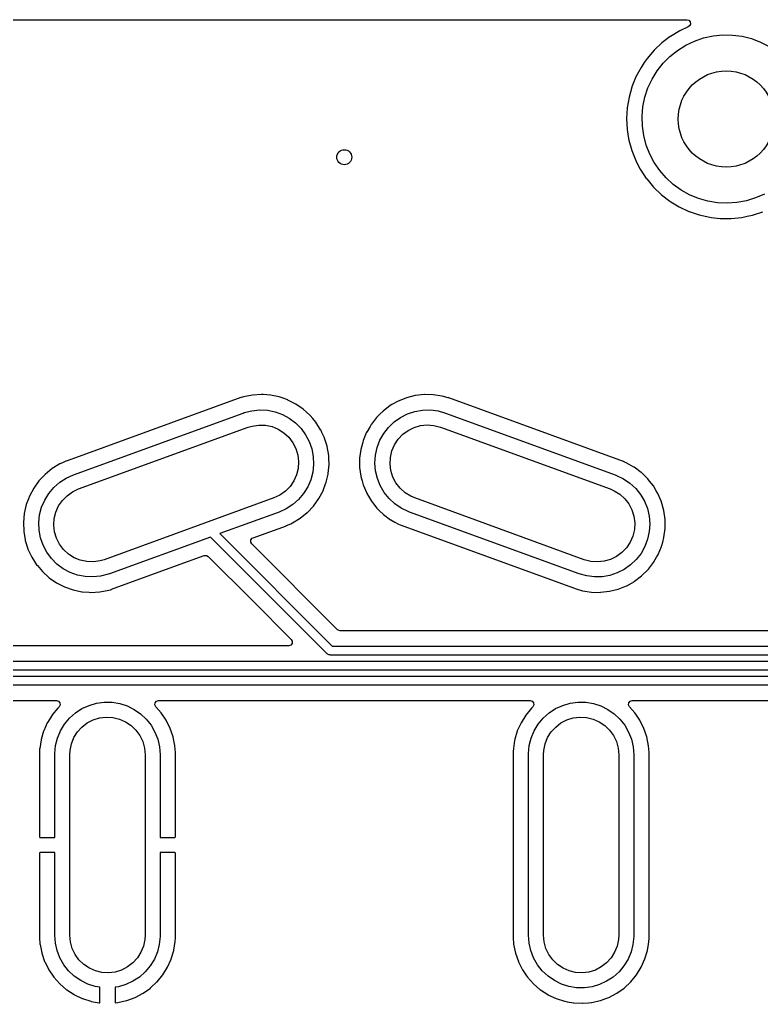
# Model space of a CAD drawing. Extents: x 14 to 417, y -165 to -100.
# Drawn here: x 65.41 to 90.06, y -132.26 to -99.57 of the extents above; entities that cross this region are included whole.
import ezdxf

# ---------------------------------------------------------------- set-up
doc = ezdxf.new("R2010")
doc.units = 0
doc.layers.add('BLACK', color=7, linetype='CONTINUOUS')

msp = doc.modelspace()

# ---------------------------------------------------------------- linework, layer by layer
at = {"layer": 'BLACK', "linetype": 'CONTINUOUS'}
for p, q in [((39.4163, -99.5685), (87.5849, -99.5685)), ((87.5849, -99.5685), (87.653, -99.5885)), ((87.653, -99.5885), (87.6995, -99.6422)), ((87.7096, -99.7124), (87.6801, -99.777)), ((87.6995, -99.6422), (87.7096, -99.7124)), ((87.3547, -99.9391), (87.0472, -100.123)), ((87.6375, -99.809), (87.3547, -99.9391)), ((87.6801, -99.777), (87.6375, -99.809)), ((86.7614, -100.339), (86.5006, -100.585)), ((87.0386, -100.13), (86.7614, -100.339)), ((87.0445, -100.125), (87.0386, -100.13)), ((87.0472, -100.123), (87.0445, -100.125)), ((87.0445, -100.125), (87.0445, -100.125)), ((87.5511, -100.416), (87.842, -100.278)), ((87.842, -100.278), (88.147, -100.173)), ((88.147, -100.173), (88.462, -100.104)), ((88.462, -100.104), (88.7827, -100.072)), ((88.7827, -100.072), (89.1051, -100.078)), ((89.1051, -100.078), (89.4247, -100.12)), ((89.4247, -100.12), (89.7373, -100.198)), ((89.7373, -100.198), (90.0389, -100.312)), ((90.0389, -100.312), (90.3253, -100.46)), ((86.5006, -100.585), (86.2678, -100.858)), ((87.0264, -100.789), (87.278, -100.588)), ((87.278, -100.588), (87.5511, -100.416)), ((86.1726, -100.997), (86.0659, -101.154)), ((86.2659, -100.86), (86.1726, -100.997)), ((86.2678, -100.858), (86.2659, -100.86)), ((86.2659, -100.86), (86.2659, -100.86)), ((86.6008, -101.272), (86.7997, -101.018)), ((86.7997, -101.018), (87.0264, -100.789)), ((86.0659, -101.154), (85.8971, -101.47)), ((86.4323, -101.547), (86.6008, -101.272)), ((85.8971, -101.47), (85.7634, -101.802)), ((86.2966, -101.839), (86.4323, -101.547)), ((85.7603, -101.813), (85.6664, -102.147)), ((85.7625, -101.805), (85.7603, -101.813)), ((85.7634, -101.802), (85.7625, -101.805)), ((85.7625, -101.805), (85.7625, -101.805)), ((86.1954, -102.145), (86.2966, -101.839)), ((85.6664, -102.147), (85.6073, -102.501)), ((86.13, -102.461), (86.1954, -102.145)), ((85.6073, -102.501), (85.5867, -102.858)), ((86.1014, -102.782), (86.13, -102.461)), ((85.5867, -102.858), (85.6048, -103.216)), ((86.1098, -103.104), (86.1014, -102.782)), ((85.6048, -103.216), (85.6053, -103.22)), ((85.6053, -103.22), (85.6053, -103.22)), ((85.6053, -103.22), (85.6422, -103.45)), ((86.1552, -103.423), (86.1098, -103.104)), ((85.6422, -103.45), (85.6615, -103.57)), ((85.6615, -103.57), (85.756, -103.916)), ((86.237, -103.735), (86.1552, -103.423)), ((85.756, -103.916), (85.8874, -104.249)), ((86.3541, -104.036), (86.237, -103.735)), ((85.8874, -104.249), (85.9182, -104.308)), ((86.505, -104.32), (86.3541, -104.036)), ((85.9182, -104.308), (86.0396, -104.539)), ((86.0396, -104.539), (86.054, -104.567)), ((86.054, -104.567), (86.0559, -104.569)), ((86.0559, -104.569), (86.0559, -104.569)), ((86.0559, -104.569), (86.2396, -104.843)), ((86.6876, -104.586), (86.505, -104.32)), ((86.8995, -104.829), (86.6876, -104.586)), ((86.2396, -104.843), (86.2538, -104.864)), ((86.2538, -104.864), (86.4847, -105.138)), ((87.1379, -105.046), (86.8995, -104.829)), ((86.4847, -105.138), (86.7438, -105.386)), ((87.3997, -105.234), (87.1379, -105.046)), ((87.6814, -105.391), (87.3997, -105.234)), ((86.7438, -105.386), (87.0281, -105.604)), ((87.9792, -105.514), (87.6814, -105.391)), ((88.2892, -105.603), (87.9792, -105.514)), ((88.6073, -105.655), (88.2892, -105.603)), ((89.5679, -105.589), (89.2509, -105.648)), ((89.876, -105.494), (89.5679, -105.589)), ((90.1712, -105.365), (89.876, -105.494)), ((87.0281, -105.604), (87.0601, -105.623)), ((87.0601, -105.623), (87.3314, -105.788)), ((87.3314, -105.788), (87.3314, -105.788)), ((87.3314, -105.788), (87.3343, -105.79)), ((87.3343, -105.79), (87.3374, -105.792)), ((87.3374, -105.792), (87.3374, -105.792)), ((87.3374, -105.792), (87.6557, -105.941)), ((88.9293, -105.67), (88.6073, -105.655)), ((89.2509, -105.648), (88.9293, -105.67)), ((87.6557, -105.941), (87.6557, -105.941)), ((87.6557, -105.941), (87.6588, -105.942)), ((87.6588, -105.942), (87.662, -105.943)), ((87.662, -105.943), (87.662, -105.943)), ((87.662, -105.943), (87.9946, -106.057)), ((87.9946, -106.057), (87.9946, -106.057)), ((87.9946, -106.057), (87.9978, -106.058)), ((87.9978, -106.058), (88.3474, -106.137)), ((88.3474, -106.137), (88.3997, -106.143)), ((88.3997, -106.143), (88.7001, -106.177)), ((88.7001, -106.177), (88.7001, -106.177)), ((88.7001, -106.177), (88.7035, -106.178)), ((88.7035, -106.178), (88.7069, -106.178)), ((88.7069, -106.178), (88.7069, -106.178)), ((88.7069, -106.178), (88.9012, -106.179)), ((88.9012, -106.179), (89.0619, -106.179)), ((89.0619, -106.179), (89.0652, -106.179)), ((89.0652, -106.179), (89.4149, -106.143)), ((89.0652, -106.179), (89.0652, -106.179)), ((89.4149, -106.143), (89.4149, -106.143)), ((89.4149, -106.143), (89.4183, -106.143)), ((89.4183, -106.143), (89.4217, -106.142)), ((89.4217, -106.142), (89.5942, -106.105)), ((89.4217, -106.142), (89.4217, -106.142)), ((89.5942, -106.105), (89.7687, -106.067)), ((89.7687, -106.067), (90.109, -105.955)), ((72.7619, -112.13), (67.3911, -114.085)), ((72.7632, -112.13), (72.7619, -112.13)), ((72.7619, -112.13), (72.7619, -112.13)), ((72.8107, -112.115), (72.7632, -112.13)), ((72.8495, -112.103), (72.8107, -112.115)), ((72.8529, -112.101), (72.8495, -112.103)), ((72.8495, -112.103), (72.8495, -112.103)), ((73.1474, -112.044), (72.8529, -112.101)), ((73.4469, -112.026), (73.1474, -112.044)), ((73.5008, -112.03), (73.4469, -112.026)), ((73.7419, -112.048), (73.5008, -112.03)), ((73.7461, -112.048), (73.7419, -112.048)), ((73.7419, -112.048), (73.7419, -112.048)), ((73.7502, -112.049), (73.7461, -112.048)), ((74.0357, -112.109), (73.7502, -112.049)), ((73.7502, -112.049), (73.7502, -112.049)), ((74.0398, -112.11), (74.0357, -112.109)), ((74.0357, -112.109), (74.0357, -112.109)), ((74.1352, -112.143), (74.0398, -112.11)), ((78.2694, -112.137), (78.1392, -112.189)), ((78.2735, -112.136), (78.2694, -112.137)), ((78.5562, -112.065), (78.2735, -112.136)), ((78.2735, -112.136), (78.2735, -112.136)), ((78.5603, -112.064), (78.5562, -112.065)), ((78.5562, -112.065), (78.5562, -112.065)), ((78.5645, -112.063), (78.5603, -112.064)), ((78.8542, -112.03), (78.5645, -112.063)), ((78.8583, -112.029), (78.8542, -112.03)), ((78.8542, -112.03), (78.8542, -112.03)), ((78.8625, -112.029), (78.8583, -112.029)), ((79.1542, -112.034), (78.8625, -112.029)), ((79.1583, -112.034), (79.1542, -112.034)), ((79.455, -112.079), (79.1583, -112.034)), ((79.459, -112.08), (79.455, -112.079)), ((79.656, -112.138), (79.459, -112.08)), ((79.459, -112.08), (79.459, -112.08)), ((79.6699, -112.142), (79.656, -112.138)), ((79.6718, -112.142), (79.6699, -112.142)), ((85.4828, -114.257), (79.6718, -112.142)), ((79.6718, -112.142), (79.6718, -112.142)), ((74.3185, -112.208), (74.1352, -112.143)), ((74.3228, -112.209), (74.3185, -112.208)), ((74.3265, -112.211), (74.3228, -112.209)), ((74.5864, -112.344), (74.3265, -112.211)), ((74.3265, -112.211), (74.3265, -112.211)), ((74.5901, -112.346), (74.5864, -112.344)), ((74.5936, -112.348), (74.5901, -112.346)), ((74.8336, -112.514), (74.5936, -112.348)), ((74.5936, -112.348), (74.5936, -112.348)), ((77.7295, -112.396), (77.4899, -112.576)), ((77.7857, -112.364), (77.7295, -112.396)), ((77.9872, -112.251), (77.7857, -112.364)), ((77.9909, -112.249), (77.9872, -112.251)), ((77.9872, -112.251), (77.9872, -112.251)), ((77.9947, -112.247), (77.9909, -112.249)), ((77.9948, -112.247), (77.9947, -112.247)), ((78.1392, -112.189), (77.9948, -112.247)), ((67.1944, -114.698), (72.8325, -112.645)), ((72.8325, -112.645), (72.8758, -112.63)), ((72.8758, -112.63), (73.1272, -112.567)), ((73.1272, -112.567), (73.3853, -112.541)), ((73.3853, -112.541), (73.6443, -112.553)), ((73.6443, -112.553), (73.8987, -112.604)), ((73.8987, -112.604), (74.1429, -112.691)), ((74.1429, -112.691), (74.3714, -112.814)), ((74.8371, -112.516), (74.8336, -112.514)), ((74.8336, -112.514), (74.8336, -112.514)), ((75.0593, -112.718), (74.8371, -112.516)), ((75.062, -112.721), (75.0593, -112.718)), ((75.152, -112.827), (75.062, -112.721)), ((75.062, -112.721), (75.062, -112.721)), ((77.2737, -112.79), (77.1049, -113.008)), ((77.2762, -112.787), (77.2737, -112.79)), ((77.2737, -112.79), (77.2737, -112.79)), ((77.3015, -112.762), (77.2762, -112.787)), ((77.3848, -112.68), (77.3015, -112.762)), ((77.4899, -112.576), (77.3848, -112.68)), ((77.8558, -112.94), (78.0676, -112.79)), ((78.0676, -112.79), (78.2992, -112.673)), ((78.2992, -112.673), (78.5456, -112.592)), ((78.5456, -112.592), (78.8012, -112.548)), ((78.8012, -112.548), (79.0605, -112.542)), ((79.0605, -112.542), (79.3178, -112.575)), ((79.3178, -112.575), (79.5675, -112.645)), ((79.5675, -112.645), (85.2056, -114.698)), ((67.3654, -115.167), (73.0036, -113.115)), ((73.0036, -113.115), (73.1414, -113.074)), ((73.1414, -113.074), (73.3613, -113.042)), ((73.3613, -113.042), (73.5834, -113.049)), ((73.5834, -113.049), (73.8007, -113.096)), ((73.8007, -113.096), (74.0063, -113.18)), ((74.3714, -112.814), (74.5792, -112.969)), ((74.5792, -112.969), (74.7618, -113.153)), ((75.253, -112.947), (75.152, -112.827)), ((75.2553, -112.95), (75.253, -112.947)), ((75.4124, -113.196), (75.2553, -112.95)), ((77.0552, -113.088), (76.9467, -113.274)), ((77.0923, -113.024), (77.0552, -113.088)), ((77.1049, -113.008), (77.0923, -113.024)), ((77.5096, -113.324), (77.6684, -113.119)), ((77.6684, -113.119), (77.8558, -112.94)), ((78.3251, -113.218), (78.525, -113.121)), ((78.525, -113.121), (78.739, -113.061)), ((78.739, -113.061), (78.9602, -113.04)), ((78.9602, -113.04), (79.1817, -113.058)), ((79.1817, -113.058), (79.3964, -113.115)), ((79.3964, -113.115), (85.0346, -115.167)), ((74.0063, -113.18), (74.1938, -113.3)), ((74.1938, -113.3), (74.3571, -113.45)), ((74.7618, -113.153), (74.9152, -113.363)), ((74.9152, -113.363), (75.0359, -113.592)), ((75.4146, -113.199), (75.4124, -113.196)), ((75.4124, -113.196), (75.4124, -113.196)), ((75.4556, -113.287), (75.4146, -113.199)), ((75.5397, -113.468), (75.4556, -113.287)), ((76.9414, -113.283), (76.8261, -113.56)), ((76.9467, -113.274), (76.9414, -113.283)), ((77.3829, -113.55), (77.5096, -113.324)), ((77.992, -113.51), (78.1456, -113.349)), ((78.1456, -113.349), (78.3251, -113.218)), ((74.3571, -113.45), (74.4911, -113.628)), ((74.4911, -113.628), (74.5917, -113.826)), ((75.0359, -113.592), (75.1214, -113.837)), ((75.5414, -113.471), (75.5397, -113.468)), ((75.5397, -113.468), (75.5397, -113.468)), ((75.5427, -113.475), (75.5414, -113.471)), ((75.6279, -113.747), (75.5427, -113.475)), ((75.5427, -113.475), (75.5427, -113.475)), ((75.6312, -113.758), (75.6279, -113.747)), ((75.6822, -114.053), (75.6312, -113.758)), ((76.8131, -113.609), (76.7485, -113.85)), ((76.825, -113.565), (76.8131, -113.609)), ((76.8261, -113.56), (76.825, -113.565)), ((76.825, -113.565), (76.825, -113.565)), ((77.291, -113.793), (77.3829, -113.55)), ((77.7815, -113.9), (77.8694, -113.695)), ((77.8694, -113.695), (77.992, -113.51)), ((67.3911, -114.085), (66.949, -114.246)), ((74.5917, -113.826), (74.6555, -114.039)), ((74.6555, -114.039), (74.6807, -114.259)), ((75.1214, -113.837), (75.1698, -114.092)), ((75.1698, -114.092), (75.18, -114.351)), ((75.6859, -114.148), (75.6822, -114.053)), ((76.7485, -113.85), (76.7098, -114.148)), ((77.219, -114.305), (77.236, -114.046)), ((77.236, -114.046), (77.291, -113.793)), ((77.7311, -114.116), (77.7815, -113.9)), ((66.7442, -114.336), (66.4881, -114.492)), ((66.8359, -114.296), (66.7442, -114.336)), ((66.947, -114.247), (66.8359, -114.296)), ((66.9471, -114.247), (66.947, -114.247)), ((66.949, -114.246), (66.9471, -114.247)), ((74.6807, -114.259), (74.6664, -114.481)), ((75.18, -114.351), (75.1518, -114.609)), ((75.6655, -114.652), (75.6937, -114.353)), ((75.6937, -114.353), (75.6859, -114.148)), ((76.7098, -114.148), (76.7102, -114.246)), ((76.7102, -114.246), (76.7109, -114.439)), ((77.2405, -114.564), (77.219, -114.305)), ((77.7198, -114.338), (77.7311, -114.116)), ((77.7481, -114.558), (77.7198, -114.338)), ((85.4841, -114.258), (85.4828, -114.257)), ((85.4828, -114.257), (85.4828, -114.257)), ((85.4855, -114.258), (85.4841, -114.258)), ((85.5146, -114.271), (85.4855, -114.258)), ((85.4855, -114.258), (85.4855, -114.258)), ((85.5709, -114.294), (85.5146, -114.271)), ((85.6701, -114.349), (85.5709, -114.294)), ((85.8296, -114.437), (85.6701, -114.349)), ((66.2521, -114.684), (66.1478, -114.795)), ((66.255, -114.681), (66.2521, -114.684)), ((66.2521, -114.684), (66.2521, -114.684)), ((66.4881, -114.492), (66.255, -114.681)), ((66.9579, -114.804), (67.1944, -114.698)), ((74.613, -114.697), (74.5222, -114.9)), ((74.6664, -114.481), (74.613, -114.697)), ((75.1518, -114.609), (75.0857, -114.86)), ((75.598, -114.944), (75.6603, -114.674)), ((75.6603, -114.674), (75.6646, -114.656)), ((75.6646, -114.656), (75.6655, -114.652)), ((76.7109, -114.439), (76.7109, -114.448)), ((76.7109, -114.448), (76.7516, -114.745)), ((76.7516, -114.745), (76.7527, -114.749)), ((76.7527, -114.749), (76.7527, -114.749)), ((76.7527, -114.749), (76.7932, -114.896)), ((77.2999, -114.816), (77.2405, -114.564)), ((77.8149, -114.77), (77.7481, -114.558)), ((85.2056, -114.698), (85.2485, -114.714)), ((85.2485, -114.714), (85.4821, -114.827)), ((85.8333, -114.439), (85.8296, -114.437)), ((85.8296, -114.437), (85.8296, -114.437)), ((85.8366, -114.442), (85.8333, -114.439)), ((86.0708, -114.616), (85.8366, -114.442)), ((85.8366, -114.442), (85.8366, -114.442)), ((86.0741, -114.618), (86.0708, -114.616)), ((86.0708, -114.616), (86.0708, -114.616)), ((86.0771, -114.621), (86.0741, -114.618)), ((86.1361, -114.679), (86.0771, -114.621)), ((86.0771, -114.621), (86.0771, -114.621)), ((86.2892, -114.827), (86.1361, -114.679)), ((66.0488, -114.899), (65.8733, -115.143)), ((66.1478, -114.795), (66.0488, -114.899)), ((66.5447, -115.115), (66.7397, -114.944)), ((66.7397, -114.944), (66.9579, -114.804)), ((74.397, -115.083), (74.2412, -115.242)), ((74.5222, -114.9), (74.397, -115.083)), ((75.0857, -114.86), (74.9833, -115.098)), ((75.5221, -115.146), (75.5656, -115.03)), ((75.5656, -115.03), (75.598, -114.944)), ((76.7932, -114.896), (76.8313, -115.034)), ((76.8313, -115.034), (76.9485, -115.311)), ((77.396, -115.057), (77.2999, -114.816)), ((77.5267, -115.281), (77.396, -115.057)), ((77.9182, -114.967), (77.8149, -114.77)), ((78.0547, -115.142), (77.9182, -114.967)), ((85.4821, -114.827), (85.6965, -114.972)), ((85.6965, -114.972), (85.8869, -115.149)), ((86.2918, -114.831), (86.2892, -114.827)), ((86.3484, -114.903), (86.2918, -114.831)), ((86.2918, -114.831), (86.2918, -114.831)), ((86.4748, -115.063), (86.3484, -114.903)), ((86.4769, -115.067), (86.4748, -115.063)), ((86.5726, -115.229), (86.4769, -115.067)), ((86.4769, -115.067), (86.4769, -115.067)), ((65.7301, -115.411), (65.6993, -115.493)), ((65.7315, -115.407), (65.7301, -115.411)), ((65.7301, -115.411), (65.7301, -115.411)), ((65.8733, -115.143), (65.7315, -115.407)), ((66.2407, -115.534), (66.3771, -115.313)), ((66.3771, -115.313), (66.5447, -115.115)), ((66.827, -115.549), (66.9828, -115.39)), ((66.9828, -115.39), (67.1641, -115.262)), ((67.1641, -115.262), (67.3654, -115.167)), ((74.0599, -115.37), (73.8586, -115.465)), ((74.2412, -115.242), (74.0599, -115.37)), ((74.8469, -115.319), (74.6793, -115.517)), ((74.9833, -115.098), (74.8469, -115.319)), ((75.3507, -115.489), (75.4925, -115.225)), ((75.4925, -115.225), (75.5221, -115.146)), ((76.9485, -115.311), (76.9506, -115.314)), ((76.9506, -115.314), (76.9506, -115.314)), ((76.9506, -115.314), (77.0079, -115.411)), ((77.0079, -115.411), (77.1012, -115.569)), ((77.6891, -115.483), (77.5267, -115.281)), ((78.2201, -115.291), (78.0547, -115.142)), ((78.4092, -115.408), (78.2201, -115.291)), ((78.5414, -115.465), (78.4092, -115.408)), ((85.0346, -115.167), (85.1668, -115.224)), ((85.1668, -115.224), (85.3559, -115.341)), ((85.3559, -115.341), (85.5213, -115.49)), ((85.8869, -115.149), (86.0493, -115.351)), ((86.0493, -115.351), (86.18, -115.575)), ((86.6275, -115.321), (86.5726, -115.229)), ((86.7447, -115.598), (86.6275, -115.321)), ((65.626, -115.688), (65.5585, -115.98)), ((65.6993, -115.493), (65.626, -115.688)), ((66.1383, -115.772), (66.2407, -115.534)), ((66.611, -115.935), (66.7018, -115.732)), ((66.7018, -115.732), (66.827, -115.549)), ((73.8586, -115.465), (68.2204, -117.517)), ((74.4843, -115.688), (74.2661, -115.828)), ((74.6793, -115.517), (74.4843, -115.688)), ((74.9719, -115.948), (75.1723, -115.736)), ((75.1723, -115.736), (75.1752, -115.733)), ((75.1723, -115.736), (75.1723, -115.736)), ((75.1752, -115.733), (75.3507, -115.489)), ((77.1012, -115.569), (77.1719, -115.659)), ((77.1719, -115.659), (77.2842, -115.801)), ((77.8795, -115.66), (77.6891, -115.483)), ((78.0939, -115.805), (77.8795, -115.66)), ((84.1796, -117.517), (78.5414, -115.465)), ((85.5213, -115.49), (85.6578, -115.665)), ((85.6578, -115.665), (85.7611, -115.862)), ((86.18, -115.575), (86.2761, -115.816)), ((86.7458, -115.602), (86.7447, -115.598)), ((86.8233, -115.883), (86.7458, -115.602)), ((86.7458, -115.602), (86.7458, -115.602)), ((65.5585, -115.98), (65.5302, -116.279)), ((66.044, -116.281), (66.0722, -116.023)), ((66.0722, -116.023), (66.1383, -115.772)), ((66.5576, -116.151), (66.611, -115.935)), ((74.0296, -115.934), (72.0625, -116.65)), ((74.2661, -115.828), (74.0296, -115.934)), ((74.7359, -116.14), (74.969, -115.951)), ((74.969, -115.951), (74.9719, -115.948)), ((77.2842, -115.801), (77.2842, -115.801)), ((77.2842, -115.801), (77.2868, -115.805)), ((77.2868, -115.805), (77.3757, -115.891)), ((77.3757, -115.891), (77.4989, -116.011)), ((77.4989, -116.011), (77.4989, -116.011)), ((77.4989, -116.011), (77.5019, -116.014)), ((77.5019, -116.014), (77.5052, -116.016)), ((77.5052, -116.016), (77.5052, -116.016)), ((77.5052, -116.016), (77.7394, -116.19)), ((78.3275, -115.918), (78.0939, -115.805)), ((78.3704, -115.934), (78.3275, -115.918)), ((84.0085, -117.987), (78.3704, -115.934)), ((85.7611, -115.862), (85.8279, -116.074)), ((86.2761, -115.816), (86.3355, -116.068)), ((86.8244, -115.887), (86.8233, -115.883)), ((86.8233, -115.883), (86.8233, -115.883)), ((86.8651, -116.184), (86.8244, -115.887)), ((65.5302, -116.279), (65.5418, -116.579)), ((66.0542, -116.54), (66.044, -116.281)), ((66.5433, -116.373), (66.5576, -116.151)), ((66.5685, -116.593), (66.5433, -116.373)), ((73.1723, -116.788), (74.2731, -116.387)), ((74.2731, -116.387), (74.275, -116.386)), ((74.2731, -116.387), (74.2731, -116.387)), ((74.275, -116.386), (74.2769, -116.385)), ((74.2769, -116.385), (74.277, -116.385)), ((74.277, -116.385), (74.4174, -116.323)), ((74.4174, -116.323), (74.4798, -116.296)), ((74.4798, -116.296), (74.7359, -116.14)), ((77.7394, -116.19), (77.7394, -116.19)), ((77.7394, -116.19), (77.7427, -116.193)), ((77.7427, -116.193), (77.7464, -116.195)), ((77.7464, -116.195), (77.7464, -116.195)), ((77.7464, -116.195), (77.8856, -116.272)), ((77.8856, -116.272), (78.0051, -116.338)), ((78.0051, -116.338), (78.0614, -116.361)), ((78.0614, -116.361), (78.0905, -116.374)), ((78.0905, -116.374), (78.0905, -116.374)), ((78.0905, -116.374), (78.0919, -116.374)), ((78.0919, -116.374), (78.0932, -116.375)), ((78.0932, -116.375), (78.0932, -116.375)), ((78.0932, -116.375), (83.9042, -118.49)), ((85.8279, -116.074), (85.8562, -116.294)), ((85.8562, -116.294), (85.8449, -116.516)), ((86.3355, -116.068), (86.357, -116.327)), ((86.357, -116.327), (86.34, -116.586)), ((86.8651, -116.188), (86.8651, -116.184)), ((86.8655, -116.282), (86.8651, -116.188)), ((86.8651, -116.188), (86.8651, -116.188)), ((86.8662, -116.484), (86.8655, -116.282)), ((65.5418, -116.579), (65.5425, -116.583)), ((65.5425, -116.583), (65.5895, -116.855)), ((66.1026, -116.795), (66.0542, -116.54)), ((66.6323, -116.806), (66.5685, -116.593)), ((72.0625, -116.65), (75.8021, -120.39)), ((85.8449, -116.516), (85.7945, -116.732)), ((86.34, -116.586), (86.285, -116.839)), ((86.8275, -116.782), (86.8662, -116.484)), ((65.5895, -116.855), (65.5928, -116.874)), ((65.5928, -116.874), (65.5941, -116.878)), ((65.5941, -116.878), (65.5941, -116.878)), ((65.5941, -116.878), (65.6813, -117.157)), ((66.1881, -117.04), (66.1026, -116.795)), ((66.3088, -117.269), (66.1881, -117.04)), ((66.7329, -117.004), (66.6323, -116.806)), ((66.8669, -117.182), (66.7329, -117.004)), ((71.7515, -116.764), (68.3915, -117.987)), ((75.6339, -120.646), (71.7515, -116.764)), ((73.0923, -116.933), (73.0974, -116.862)), ((73.1263, -116.995), (73.0923, -116.933)), ((73.0974, -116.862), (73.1399, -116.805)), ((75.9759, -119.845), (73.1263, -116.995)), ((73.1399, -116.805), (73.1723, -116.788)), ((85.7066, -116.937), (85.584, -117.122)), ((85.7945, -116.732), (85.7066, -116.937)), ((86.285, -116.839), (86.1931, -117.082)), ((86.7553, -117.051), (86.7871, -116.933)), ((86.7871, -116.933), (86.8275, -116.782)), ((65.6813, -117.157), (65.6826, -117.161)), ((65.6826, -117.161), (65.6843, -117.164)), ((65.6843, -117.164), (65.6843, -117.164)), ((65.6843, -117.164), (65.725, -117.252)), ((65.725, -117.252), (65.8094, -117.433)), ((66.4622, -117.479), (66.3088, -117.269)), ((67.0302, -117.332), (66.8669, -117.182)), ((67.2177, -117.452), (67.0302, -117.332)), ((85.4304, -117.283), (85.2509, -117.414)), ((85.584, -117.122), (85.4304, -117.283)), ((86.0664, -117.308), (85.9076, -117.513)), ((86.1931, -117.082), (86.0664, -117.308)), ((86.5951, -117.416), (86.6325, -117.352)), ((86.6325, -117.352), (86.6346, -117.349)), ((86.6325, -117.352), (86.6325, -117.352)), ((86.6346, -117.349), (86.6363, -117.344)), ((86.6363, -117.344), (86.7456, -117.082)), ((86.7456, -117.082), (86.7499, -117.072)), ((86.7499, -117.072), (86.7553, -117.051)), ((65.8094, -117.433), (65.8116, -117.436)), ((65.8116, -117.436), (65.8116, -117.436)), ((65.8116, -117.436), (65.8994, -117.573)), ((65.8994, -117.573), (65.971, -117.685)), ((65.971, -117.685), (65.9965, -117.716)), ((66.6448, -117.663), (66.4622, -117.479)), ((66.8526, -117.818), (66.6448, -117.663)), ((67.4233, -117.536), (67.2177, -117.452)), ((67.6406, -117.583), (67.4233, -117.536)), ((67.8627, -117.59), (67.6406, -117.583)), ((68.0826, -117.558), (67.8627, -117.59)), ((68.2204, -117.517), (68.0826, -117.558)), ((70.6218, -117.716), (71.5455, -117.38)), ((71.5455, -117.38), (71.6164, -117.375)), ((71.6164, -117.375), (71.6777, -117.409)), ((71.6777, -117.409), (73.1334, -118.865)), ((84.3943, -117.574), (84.1796, -117.517)), ((84.6158, -117.592), (84.3943, -117.574)), ((84.837, -117.571), (84.6158, -117.592)), ((85.051, -117.511), (84.837, -117.571)), ((85.2509, -117.414), (85.051, -117.511)), ((85.7202, -117.692), (85.5084, -117.842)), ((85.9076, -117.513), (85.7202, -117.692)), ((86.3088, -117.833), (86.4811, -117.611)), ((86.4811, -117.611), (86.4836, -117.608)), ((86.4811, -117.611), (86.4811, -117.611)), ((86.4836, -117.608), (86.5951, -117.416)), ((65.9965, -117.716), (66.162, -117.911)), ((66.162, -117.911), (66.162, -117.911)), ((66.162, -117.911), (66.1647, -117.914)), ((66.1647, -117.914), (66.3869, -118.116)), ((67.0811, -117.941), (66.8526, -117.818)), ((67.3253, -118.028), (67.0811, -117.941)), ((68.3482, -118.002), (68.0968, -118.065)), ((68.3915, -117.987), (68.3482, -118.002)), ((68.4621, -118.502), (70.6218, -117.716)), ((84.2582, -118.057), (84.0085, -117.987)), ((85.2768, -117.959), (85.0304, -118.04)), ((85.5084, -117.842), (85.2768, -117.959)), ((86.0861, -118.056), (86.2998, -117.845)), ((86.2998, -117.845), (86.3088, -117.833)), ((66.3869, -118.116), (66.3904, -118.118)), ((66.3904, -118.118), (66.3904, -118.118)), ((66.3904, -118.118), (66.6304, -118.284)), ((66.6304, -118.284), (66.6304, -118.284)), ((66.6304, -118.284), (66.6339, -118.286)), ((66.6339, -118.286), (66.6376, -118.288)), ((66.6376, -118.288), (66.8975, -118.421)), ((67.5797, -118.079), (67.3253, -118.028)), ((67.8387, -118.091), (67.5797, -118.079)), ((68.0968, -118.065), (67.8387, -118.091)), ((84.5155, -118.09), (84.2582, -118.057)), ((84.7748, -118.084), (84.5155, -118.09)), ((85.0304, -118.04), (84.7748, -118.084)), ((85.5888, -118.381), (85.8429, -118.238)), ((85.8429, -118.238), (85.8465, -118.236)), ((85.8429, -118.238), (85.8429, -118.238)), ((85.8465, -118.236), (86.0861, -118.056)), ((66.8975, -118.421), (66.8975, -118.421)), ((66.8975, -118.421), (66.9012, -118.423)), ((66.9012, -118.423), (67.1842, -118.522)), ((67.1842, -118.522), (67.1883, -118.523)), ((67.1883, -118.523), (67.1883, -118.523)), ((67.1883, -118.523), (67.4738, -118.583)), ((67.4738, -118.583), (67.4738, -118.583)), ((67.4738, -118.583), (67.4779, -118.584)), ((67.4779, -118.584), (67.4821, -118.584)), ((67.4821, -118.584), (67.4821, -118.584)), ((67.4821, -118.584), (67.7198, -118.601)), ((67.7198, -118.601), (67.7771, -118.606)), ((67.7771, -118.606), (68.0766, -118.588)), ((68.0766, -118.588), (68.3711, -118.531)), ((68.3711, -118.531), (68.4247, -118.514)), ((68.4247, -118.514), (68.4594, -118.503)), ((68.4594, -118.503), (68.4608, -118.502)), ((68.4594, -118.503), (68.4594, -118.503)), ((68.4608, -118.502), (68.4621, -118.502)), ((68.4621, -118.502), (68.4621, -118.502)), ((83.9042, -118.49), (83.9042, -118.49)), ((83.9042, -118.49), (83.9061, -118.49)), ((83.9061, -118.49), (83.9081, -118.491)), ((83.9081, -118.491), (83.9081, -118.491)), ((83.9081, -118.491), (84.117, -118.552)), ((84.117, -118.552), (84.117, -118.552)), ((84.117, -118.552), (84.121, -118.553)), ((84.121, -118.553), (84.4177, -118.598)), ((84.4177, -118.598), (84.4218, -118.598)), ((84.4218, -118.598), (84.7135, -118.603)), ((84.7135, -118.603), (84.7177, -118.603)), ((84.7177, -118.603), (84.7218, -118.602)), ((84.7218, -118.602), (85.0115, -118.569)), ((84.7218, -118.602), (84.7218, -118.602)), ((85.0115, -118.569), (85.0157, -118.568)), ((85.0157, -118.568), (85.0198, -118.567)), ((85.0198, -118.567), (85.3025, -118.496)), ((85.3025, -118.496), (85.3066, -118.495)), ((85.3025, -118.496), (85.3025, -118.496)), ((85.3066, -118.495), (85.53, -118.405)), ((85.53, -118.405), (85.5812, -118.385)), ((85.5812, -118.385), (85.5851, -118.383)), ((85.5812, -118.385), (85.5812, -118.385)), ((85.5851, -118.383), (85.5888, -118.381)), ((85.5888, -118.381), (85.5888, -118.381)), ((73.1334, -118.865), (74.4346, -120.166)), ((75.9968, -119.861), (75.9759, -119.845)), ((76.0649, -119.881), (75.9968, -119.861)), ((99.246, -119.881), (76.0649, -119.881)), ((74.4636, -120.299), (74.4211, -120.356)), ((74.4346, -120.166), (74.4687, -120.228)), ((74.4687, -120.228), (74.4636, -120.299)), ((74.3456, -120.381), (51.1644, -120.381)), ((74.3545, -120.381), (74.3456, -120.381)), ((74.4211, -120.356), (74.3545, -120.381)), ((75.8021, -120.39), (187.056, -120.39)), ((50.9016, -120.889), (186.849, -120.889)), ((75.651, -120.656), (75.6339, -120.646)), ((75.665, -120.67), (75.651, -120.656)), ((75.6841, -120.675), (75.665, -120.67)), ((75.7012, -120.685), (75.6841, -120.675)), ((75.7209, -120.685), (75.7012, -120.685)), ((75.74, -120.69), (75.7209, -120.685)), ((186.994, -120.69), (75.74, -120.69)), ((186.787, -121.189), (50.8395, -121.189)), ((26.0011, -121.389), (186.643, -121.389)), ((186.58, -121.689), (25.939, -121.689)), ((60.3738, -122.197), (66.6281, -122.197)), ((66.6281, -122.197), (66.6962, -122.218)), ((66.6962, -122.218), (66.7427, -122.271)), ((66.7427, -122.271), (66.7528, -122.341)), ((67.9622, -122.288), (68.2192, -122.253)), ((68.2192, -122.253), (68.4785, -122.257)), ((68.4785, -122.257), (68.7345, -122.298)), ((69.9007, -122.343), (69.9097, -122.273)), ((69.9097, -122.273), (69.9553, -122.219)), ((69.9553, -122.219), (70.0251, -122.197)), ((70.0251, -122.197), (82.3754, -122.197)), ((82.3754, -122.197), (82.4435, -122.218)), ((82.4435, -122.218), (82.49, -122.271)), ((82.49, -122.271), (82.5001, -122.341)), ((83.7102, -122.288), (83.9672, -122.253)), ((83.9672, -122.253), (84.2265, -122.257)), ((84.2265, -122.257), (84.4825, -122.298)), ((85.6493, -122.343), (85.6584, -122.273)), ((85.6584, -122.273), (85.704, -122.219)), ((85.704, -122.219), (85.7738, -122.197)), ((85.7738, -122.197), (92.0281, -122.197)), ((66.6736, -122.454), (66.4886, -122.679)), ((66.6794, -122.448), (66.6736, -122.454)), ((66.714, -122.416), (66.6794, -122.448)), ((66.7233, -122.406), (66.714, -122.416)), ((66.7528, -122.341), (66.7233, -122.406)), ((67.2607, -122.612), (67.4776, -122.469)), ((67.4776, -122.469), (67.7131, -122.361)), ((67.7131, -122.361), (67.9622, -122.288)), ((68.7345, -122.298), (68.9816, -122.377)), ((68.9816, -122.377), (69.2142, -122.492)), ((69.2142, -122.492), (69.4273, -122.64)), ((69.9312, -122.407), (69.9007, -122.343)), ((70.1065, -122.604), (69.9312, -122.407)), ((70.1117, -122.61), (70.1065, -122.604)), ((82.4239, -122.45), (82.2335, -122.682)), ((82.427, -122.448), (82.4239, -122.45)), ((82.4613, -122.416), (82.427, -122.448)), ((82.427, -122.448), (82.427, -122.448)), ((82.4706, -122.406), (82.4613, -122.416)), ((82.5001, -122.341), (82.4706, -122.406)), ((83.0087, -122.612), (83.2256, -122.469)), ((83.2256, -122.469), (83.4611, -122.361)), ((83.4611, -122.361), (83.7102, -122.288)), ((84.4825, -122.298), (84.7296, -122.377)), ((84.7296, -122.377), (84.9622, -122.492)), ((84.9622, -122.492), (85.1753, -122.64)), ((85.6798, -122.407), (85.6493, -122.343)), ((85.8577, -122.606), (85.6798, -122.407)), ((66.4837, -122.686), (66.33, -122.934)), ((66.4886, -122.679), (66.4837, -122.686)), ((66.9013, -122.984), (67.0672, -122.784)), ((67.0672, -122.784), (67.2607, -122.612)), ((67.6562, -122.945), (67.8537, -122.843)), ((67.8537, -122.843), (68.0661, -122.777)), ((68.0661, -122.777), (68.2867, -122.751)), ((68.2867, -122.751), (68.5086, -122.763)), ((68.5086, -122.763), (68.7247, -122.815)), ((68.7247, -122.815), (68.9282, -122.905)), ((68.9282, -122.905), (69.1127, -123.029)), ((69.4273, -122.64), (69.6162, -122.818)), ((69.6162, -122.818), (69.7768, -123.021)), ((70.2756, -122.851), (70.1117, -122.61)), ((70.2798, -122.859), (70.2756, -122.851)), ((70.4103, -123.119), (70.2798, -122.859)), ((82.2335, -122.682), (82.0754, -122.937)), ((82.6493, -122.984), (82.8152, -122.784)), ((82.8152, -122.784), (83.0087, -122.612)), ((83.4042, -122.945), (83.6017, -122.843)), ((83.6017, -122.843), (83.8141, -122.777)), ((83.8141, -122.777), (84.0347, -122.751)), ((84.0347, -122.751), (84.2566, -122.763)), ((84.2566, -122.763), (84.4727, -122.815)), ((84.4727, -122.815), (84.6762, -122.905)), ((84.6762, -122.905), (84.8606, -123.029)), ((85.1753, -122.64), (85.3642, -122.818)), ((85.3642, -122.818), (85.5248, -123.021)), ((85.8601, -122.61), (85.8577, -122.606)), ((85.9119, -122.686), (85.8601, -122.61)), ((85.8601, -122.61), (85.8601, -122.61)), ((86.0263, -122.855), (85.9119, -122.686)), ((86.0282, -122.858), (86.0263, -122.855)), ((86.0698, -122.941), (86.0282, -122.858)), ((86.0282, -122.858), (86.0282, -122.858)), ((66.2037, -123.215), (66.1204, -123.495)), ((66.2066, -123.207), (66.2037, -123.215)), ((66.3261, -122.941), (66.2066, -123.207)), ((66.33, -122.934), (66.3261, -122.941)), ((66.6664, -123.445), (66.7667, -123.206)), ((66.7667, -123.206), (66.9013, -122.984)), ((67.2122, -123.433), (67.3303, -123.244)), ((67.3303, -123.244), (67.4799, -123.08)), ((67.4799, -123.08), (67.6562, -122.945)), ((69.1127, -123.029), (69.2722, -123.183)), ((69.2722, -123.183), (69.4019, -123.364)), ((69.7768, -123.021), (69.9055, -123.247)), ((69.9055, -123.247), (69.9995, -123.488)), ((70.4136, -123.127), (70.4103, -123.119)), ((70.5085, -123.403), (70.4136, -123.127)), ((81.9512, -123.215), (81.8702, -123.487)), ((81.9524, -123.211), (81.9512, -123.215)), ((82.0754, -122.937), (81.9524, -123.211)), ((82.4144, -123.445), (82.5147, -123.206)), ((82.5147, -123.206), (82.6493, -122.984)), ((82.9602, -123.433), (83.0783, -123.244)), ((83.0783, -123.244), (83.2279, -123.08)), ((83.2279, -123.08), (83.4042, -122.945)), ((84.8606, -123.029), (85.0202, -123.183)), ((85.0202, -123.183), (85.1499, -123.364)), ((85.5248, -123.021), (85.6535, -123.247)), ((85.6535, -123.247), (85.7475, -123.488)), ((86.1607, -123.123), (86.0698, -122.941)), ((86.2584, -123.407), (86.1607, -123.123)), ((66.1185, -123.503), (66.0728, -123.791)), ((66.1204, -123.495), (66.1185, -123.503)), ((66.6026, -123.696), (66.6664, -123.445)), ((67.1294, -123.639), (67.2122, -123.433)), ((69.4019, -123.364), (69.4976, -123.564)), ((69.4976, -123.564), (69.5562, -123.779)), ((69.9995, -123.488), (70.0568, -123.741)), ((70.5107, -123.411), (70.5085, -123.403)), ((70.5683, -123.697), (70.5107, -123.411)), ((81.862, -123.528), (81.8198, -123.795)), ((81.866, -123.503), (81.862, -123.528)), ((81.8667, -123.499), (81.866, -123.503)), ((81.866, -123.503), (81.866, -123.503)), ((81.8702, -123.487), (81.8667, -123.499)), ((82.3506, -123.696), (82.4144, -123.445)), ((82.8774, -123.639), (82.9602, -123.433)), ((85.1499, -123.364), (85.2456, -123.564)), ((85.2456, -123.564), (85.3042, -123.779)), ((85.7475, -123.488), (85.8048, -123.741)), ((86.3177, -123.701), (86.2584, -123.407)), ((66.0681, -123.887), (66.068, -123.89)), ((66.068, -123.89), (66.068, -126.728)), ((66.0721, -123.798), (66.0681, -123.887)), ((66.0728, -123.791), (66.0721, -123.798)), ((66.5766, -123.954), (66.6026, -123.696)), ((67.076, -124), (67.0843, -123.856)), ((67.0843, -123.856), (67.1294, -123.639)), ((69.5562, -123.779), (69.576, -124)), ((70.0568, -123.741), (70.076, -124)), ((70.5695, -123.705), (70.5683, -123.697)), ((70.5839, -123.922), (70.5695, -123.705)), ((81.8198, -123.795), (81.8155, -123.889)), ((81.8155, -123.889), (81.8155, -130.076)), ((82.3246, -123.954), (82.3506, -123.696)), ((82.824, -124), (82.8323, -123.856)), ((82.8323, -123.856), (82.8774, -123.639)), ((85.3042, -123.779), (85.324, -124)), ((85.8048, -123.741), (85.824, -124)), ((86.3325, -123.924), (86.3177, -123.701)), ((66.576, -124), (66.5766, -123.954)), ((66.576, -126.746), (66.576, -124)), ((67.076, -130), (67.076, -124)), ((69.576, -124), (69.576, -130)), ((70.076, -124), (70.076, -126.746)), ((70.584, -123.926), (70.5839, -123.922)), ((70.584, -126.732), (70.584, -123.926)), ((82.324, -124), (82.3246, -123.954)), ((82.324, -130), (82.324, -124)), ((82.824, -130), (82.824, -124)), ((85.324, -124), (85.324, -130)), ((85.824, -124), (85.824, -130)), ((86.3325, -130.111), (86.3325, -123.924)), ((66.068, -126.728), (66.0725, -126.743)), ((66.0725, -126.743), (66.0739, -126.744)), ((66.0739, -126.744), (66.0815, -126.746)), ((66.0815, -126.746), (66.576, -126.746)), ((70.076, -126.746), (70.5659, -126.746)), ((70.5659, -126.746), (70.5811, -126.742)), ((70.5811, -126.742), (70.5823, -126.74)), ((70.5823, -126.74), (70.584, -126.732)), ((66.0697, -127.26), (66.068, -127.268)), ((66.068, -127.268), (66.068, -130.074)), ((66.0709, -127.258), (66.0697, -127.26)), ((66.0861, -127.254), (66.0709, -127.258)), ((66.576, -127.254), (66.0861, -127.254)), ((66.576, -130), (66.576, -127.254)), ((70.5705, -127.254), (70.076, -127.254)), ((70.076, -127.254), (70.076, -130)), ((70.5781, -127.256), (70.5705, -127.254)), ((70.5795, -127.257), (70.5781, -127.256)), ((70.584, -127.272), (70.5795, -127.257)), ((70.584, -130.11), (70.584, -127.272)), ((66.068, -130.074), (66.0681, -130.078)), ((66.0681, -130.078), (66.0825, -130.295)), ((66.5952, -130.259), (66.576, -130)), ((67.0958, -130.221), (67.076, -130)), ((69.576, -130), (69.5677, -130.144)), ((70.0754, -130.046), (70.0494, -130.304)), ((70.076, -130), (70.0754, -130.046)), ((70.5799, -130.202), (70.5839, -130.113)), ((70.5839, -130.113), (70.584, -130.11)), ((81.8155, -130.076), (81.8303, -130.299)), ((82.3432, -130.259), (82.324, -130)), ((82.8438, -130.221), (82.824, -130)), ((85.324, -130), (85.3157, -130.144)), ((85.8234, -130.046), (85.7974, -130.304)), ((85.824, -130), (85.8234, -130.046)), ((86.3282, -130.205), (86.3325, -130.111)), ((66.0825, -130.295), (66.0837, -130.303)), ((66.0837, -130.303), (66.1413, -130.589)), ((66.6525, -130.512), (66.5952, -130.259)), ((67.1544, -130.436), (67.0958, -130.221)), ((67.2501, -130.636), (67.1544, -130.436)), ((69.5226, -130.361), (69.4398, -130.567)), ((69.5677, -130.144), (69.5226, -130.361)), ((70.0494, -130.304), (69.9856, -130.555)), ((70.5335, -130.497), (70.5792, -130.209)), ((70.5792, -130.209), (70.5799, -130.202)), ((81.8303, -130.299), (81.8896, -130.593)), ((82.4005, -130.512), (82.3432, -130.259)), ((82.9024, -130.436), (82.8438, -130.221)), ((82.9981, -130.636), (82.9024, -130.436)), ((85.2706, -130.361), (85.1878, -130.567)), ((85.3157, -130.144), (85.2706, -130.361)), ((85.7974, -130.304), (85.7336, -130.555)), ((86.282, -130.497), (86.3127, -130.303)), ((86.3127, -130.303), (86.3282, -130.205)), ((66.1413, -130.589), (66.1435, -130.597)), ((66.1435, -130.597), (66.2384, -130.873)), ((66.7465, -130.753), (66.6525, -130.512)), ((66.8752, -130.979), (66.7465, -130.753)), ((67.3798, -130.817), (67.2501, -130.636)), ((69.3217, -130.756), (69.1721, -130.92)), ((69.4398, -130.567), (69.3217, -130.756)), ((69.9856, -130.555), (69.8853, -130.794)), ((70.4483, -130.785), (70.5316, -130.505)), ((70.5316, -130.505), (70.5335, -130.497)), ((81.8896, -130.593), (81.9873, -130.877)), ((82.4945, -130.753), (82.4005, -130.512)), ((82.6232, -130.979), (82.4945, -130.753)), ((83.1278, -130.817), (82.9981, -130.636)), ((85.0697, -130.756), (84.9201, -130.92)), ((85.1878, -130.567), (85.0697, -130.756)), ((85.7336, -130.555), (85.6333, -130.794)), ((86.1956, -130.789), (86.2686, -130.544)), ((86.2686, -130.544), (86.2801, -130.505)), ((86.2801, -130.505), (86.2813, -130.501)), ((86.2801, -130.505), (86.2801, -130.505)), ((86.2813, -130.501), (86.282, -130.497)), ((66.2384, -130.873), (66.2416, -130.881)), ((66.2416, -130.881), (66.3722, -131.141)), ((67.0358, -131.182), (66.8752, -130.979)), ((67.5393, -130.971), (67.3798, -130.817)), ((67.7238, -131.095), (67.5393, -130.971)), ((67.9273, -131.185), (67.7238, -131.095)), ((68.9958, -131.055), (68.7983, -131.157)), ((69.1721, -130.92), (68.9958, -131.055)), ((69.7507, -131.016), (69.5848, -131.216)), ((69.8853, -130.794), (69.7507, -131.016)), ((70.1683, -131.314), (70.322, -131.066)), ((70.322, -131.066), (70.3259, -131.059)), ((70.3259, -131.059), (70.4454, -130.793)), ((70.4454, -130.793), (70.4483, -130.785)), ((81.9873, -130.877), (81.9892, -130.881)), ((81.9892, -130.881), (81.9892, -130.881)), ((81.9892, -130.881), (82.0783, -131.059)), ((82.0783, -131.059), (82.1217, -131.145)), ((82.7838, -131.182), (82.6232, -130.979)), ((83.2873, -130.971), (83.1278, -130.817)), ((83.4718, -131.095), (83.2873, -130.971)), ((83.6753, -131.185), (83.4718, -131.095)), ((84.7438, -131.055), (84.5463, -131.157)), ((84.9201, -130.92), (84.7438, -131.055)), ((85.4987, -131.016), (85.3328, -131.216)), ((85.6333, -130.794), (85.4987, -131.016)), ((85.9145, -131.318), (86.0726, -131.063)), ((86.0726, -131.063), (86.1956, -130.789)), ((66.3722, -131.141), (66.3764, -131.149)), ((66.3764, -131.149), (66.5403, -131.39)), ((66.5403, -131.39), (66.5455, -131.396)), ((66.5455, -131.396), (66.7398, -131.614)), ((67.2247, -131.36), (67.0358, -131.182)), ((67.4378, -131.508), (67.2247, -131.36)), ((68.1434, -131.237), (67.9273, -131.185)), ((68.3653, -131.249), (68.1434, -131.237)), ((68.5859, -131.223), (68.3653, -131.249)), ((68.7983, -131.157), (68.5859, -131.223)), ((69.3913, -131.388), (69.1744, -131.531)), ((69.5848, -131.216), (69.3913, -131.388)), ((69.9784, -131.546), (70.1634, -131.321)), ((70.1634, -131.321), (70.1683, -131.314)), ((82.1217, -131.145), (82.124, -131.149)), ((82.124, -131.149), (82.2363, -131.314)), ((82.2363, -131.314), (82.2903, -131.394)), ((82.2903, -131.394), (82.4903, -131.617)), ((82.9727, -131.36), (82.7838, -131.182)), ((83.1858, -131.508), (82.9727, -131.36)), ((83.8914, -131.237), (83.6753, -131.185)), ((84.1133, -131.249), (83.8914, -131.237)), ((84.3339, -131.223), (84.1133, -131.249)), ((84.5463, -131.157), (84.3339, -131.223)), ((85.1393, -131.388), (84.9224, -131.531)), ((85.3328, -131.216), (85.1393, -131.388)), ((85.7241, -131.55), (85.9145, -131.318)), ((66.7398, -131.614), (66.7458, -131.62)), ((66.7458, -131.62), (66.9672, -131.809)), ((67.6704, -131.623), (67.4378, -131.508)), ((67.9175, -131.702), (67.6704, -131.623)), ((68.072, -131.727), (67.9175, -131.702)), ((68.072, -132.229), (68.072, -131.727)), ((68.6898, -131.712), (68.58, -131.727)), ((68.58, -131.727), (68.58, -132.226)), ((68.9389, -131.639), (68.6898, -131.712)), ((69.1744, -131.531), (68.9389, -131.639)), ((69.5152, -131.925), (69.7529, -131.756)), ((69.7529, -131.756), (69.7594, -131.751)), ((69.7594, -131.751), (69.9726, -131.552)), ((69.9726, -131.552), (69.9784, -131.546)), ((82.4903, -131.617), (82.4934, -131.62)), ((82.4934, -131.62), (82.4934, -131.62)), ((82.4934, -131.62), (82.7149, -131.81)), ((83.4184, -131.623), (83.1858, -131.508)), ((83.6655, -131.702), (83.4184, -131.623)), ((83.9215, -131.743), (83.6655, -131.702)), ((84.1808, -131.747), (83.9215, -131.743)), ((84.4378, -131.712), (84.1808, -131.747)), ((84.6869, -131.639), (84.4378, -131.712)), ((84.9224, -131.531), (84.6869, -131.639)), ((85.2601, -131.928), (85.5046, -131.754)), ((85.5046, -131.754), (85.7241, -131.55)), ((66.9672, -131.809), (66.9739, -131.814)), ((66.9739, -131.814), (67.2184, -131.973)), ((67.2184, -131.973), (67.2257, -131.977)), ((67.2257, -131.977), (67.4891, -132.102)), ((68.9689, -132.17), (69.2425, -132.069)), ((69.2425, -132.069), (69.2502, -132.065)), ((69.2502, -132.065), (69.5081, -131.929)), ((69.5081, -131.929), (69.5152, -131.925)), ((82.7149, -131.81), (82.7149, -131.81)), ((82.7149, -131.81), (82.7181, -131.812)), ((82.7181, -131.812), (82.7216, -131.815)), ((82.7216, -131.815), (82.7216, -131.815)), ((82.7216, -131.815), (82.9662, -131.974)), ((82.9662, -131.974), (82.9662, -131.974)), ((82.9662, -131.974), (82.9697, -131.976)), ((82.9697, -131.976), (83.2407, -132.105)), ((84.8926, -132.105), (84.9947, -132.068)), ((84.9947, -132.068), (84.9984, -132.066)), ((84.9984, -132.066), (85.2564, -131.93)), ((84.9984, -132.066), (84.9984, -132.066)), ((85.2564, -131.93), (85.2601, -131.928)), ((85.2564, -131.93), (85.2564, -131.93)), ((67.4891, -132.102), (67.4969, -132.105)), ((67.4969, -132.105), (67.7745, -132.195)), ((67.7745, -132.195), (67.7826, -132.197)), ((67.7826, -132.197), (68.0542, -132.245)), ((68.0542, -132.245), (68.0674, -132.244)), ((68.0674, -132.244), (68.072, -132.229)), ((68.58, -132.226), (68.5843, -132.241)), ((68.5843, -132.241), (68.5963, -132.243)), ((68.5963, -132.243), (68.6681, -132.237)), ((68.6681, -132.237), (68.6763, -132.236)), ((68.6763, -132.236), (68.9609, -132.172)), ((68.9609, -132.172), (68.9689, -132.17)), ((83.2407, -132.105), (83.2447, -132.106)), ((83.2447, -132.106), (83.2447, -132.106)), ((83.2447, -132.106), (83.5224, -132.195)), ((83.5224, -132.195), (83.5264, -132.196)), ((83.5264, -132.196), (83.6073, -132.211)), ((83.6073, -132.211), (83.8176, -132.249)), ((83.8176, -132.249), (83.8176, -132.249)), ((83.8176, -132.249), (83.8217, -132.249)), ((83.8217, -132.249), (83.8259, -132.25)), ((83.8259, -132.25), (83.8259, -132.25)), ((83.8259, -132.25), (84.1172, -132.263)), ((84.1172, -132.263), (84.1172, -132.263)), ((84.1172, -132.263), (84.1214, -132.263)), ((84.1214, -132.263), (84.1256, -132.263)), ((84.1256, -132.263), (84.3163, -132.246)), ((84.1256, -132.263), (84.1256, -132.263)), ((84.3163, -132.246), (84.4203, -132.237)), ((84.4203, -132.237), (84.4244, -132.236)), ((84.4244, -132.236), (84.709, -132.172)), ((84.4244, -132.236), (84.4244, -132.236)), ((84.709, -132.172), (84.7131, -132.171)), ((84.709, -132.172), (84.709, -132.172)), ((84.7131, -132.171), (84.7183, -132.17)), ((84.7183, -132.17), (84.8926, -132.105))]:
    msp.add_line(p, q, dxfattribs=at)
at = {"layer": 'BLACK'}
for centre, radius in [((88.9, -102.87), 1.6), ((76.2, -104.14), 0.25)]:
    msp.add_circle(centre, radius, dxfattribs=at)

doc.saveas('drawing.dxf')
